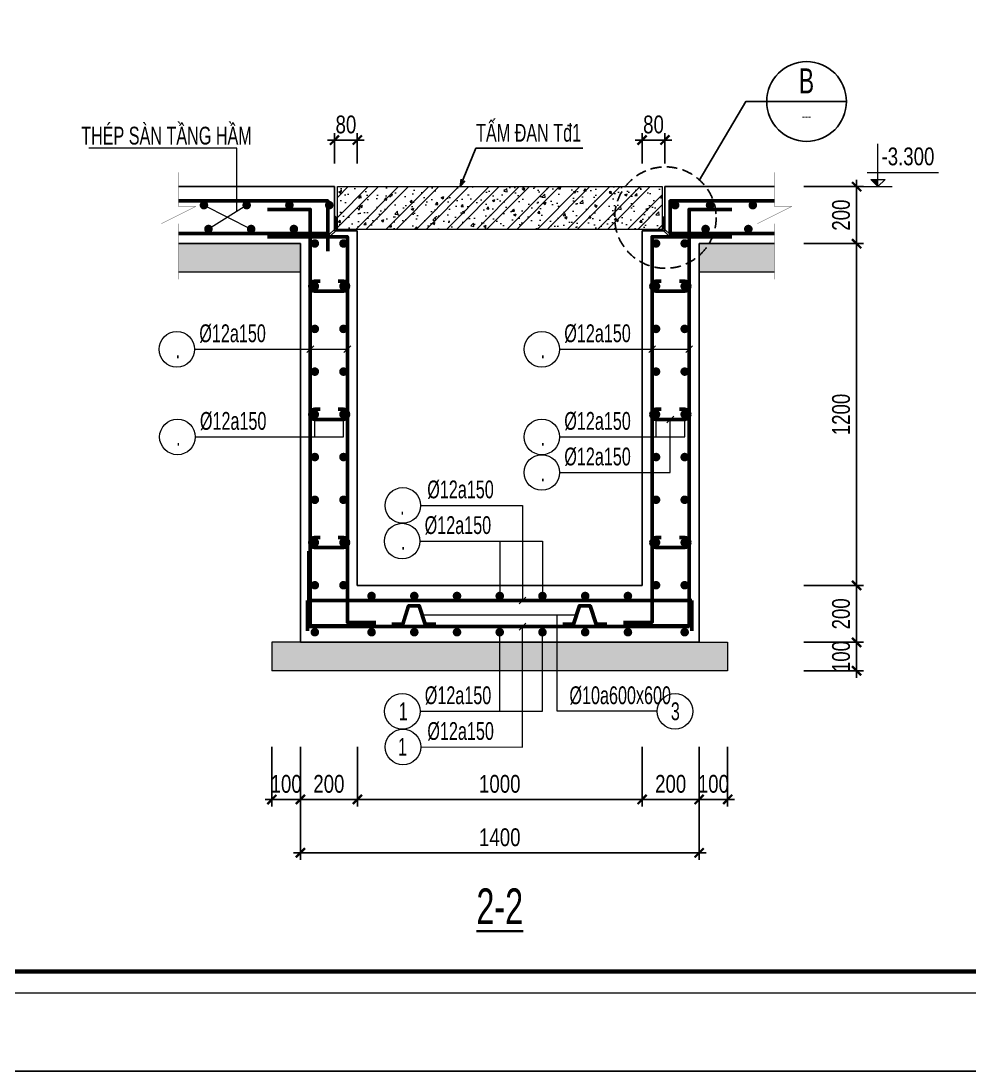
# Model space of a CAD drawing. Header units: millimetres. Extents: x 3482593 to 3503618, y 1118617 to 1133467.
# Drawn here: x 3492641 to 3495973, y 1118617 to 1122303 of the extents above; entities that cross this region are included whole.
import ezdxf
from ezdxf.enums import TextEntityAlignment as Align

# ---------------------------------------------------------------- set-up
doc = ezdxf.new("R2010")
doc.units = ezdxf.units.MM
doc.header["$LTSCALE"] = 150
doc.header["$MEASUREMENT"] = 0
doc.header["$PDMODE"] = 98
doc.linetypes.add('HIDDEN', pattern=[0.375, 0.25, -0.125])
doc.layers.get('0').update_dxf_attribs({"linetype": 'CONTINUOUS'})
doc.layers.get('DEFPOINTS').update_dxf_attribs({"linetype": 'CONTINUOUS'})
for name, color, linetype in [('004HIDDEN', 252, 'HIDDEN'), ('02.CDC.DIM', 1, 'CONTINUOUS'), ('06.CDC.TEXT', 2, 'CONTINUOUS'), ('CDC.03.BORDER', 3, 'CONTINUOUS'), ('CDC.05.STEEL', 4, 'CONTINUOUS'), ('KCS_CHI', 1, 'CONTINUOUS')]:
    doc.layers.add(name, color=color, linetype=linetype)
for name, color, linetype, lineweight in [('CDC-KHUNGTEN', 7, 'CONTINUOUS', 20), ('CDC_02.DIM', 1, 'CONTINUOUS', 18), ('CDC_03.BORDER', 3, 'CONTINUOUS', 25), ('CDC_05.STEEL', 4, 'CONTINUOUS', 50), ('CDC_06.TEXT', 2, 'CONTINUOUS', 18), ('CDC_09.COLUMN', 4, 'CONTINUOUS', 35), ('CDC_10.HATCH', 251, 'CONTINUOUS', 9), ('CDC_11.NOTE', 8, 'CONTINUOUS', 18)]:
    doc.layers.add(name, color=color, linetype=linetype, lineweight=lineweight)
doc.styles.add('1', font='arial.ttf', dxfattribs={"width": 0.75})
doc.styles.add('Arial', font='arial.ttf', dxfattribs={"width": 0.75})
doc.styles.add('arrial1', font='arial.ttf', dxfattribs={"width": 0.75})
doc.styles.add('romans', font='arial.ttf', dxfattribs={"width": 0.65})
doc.dimstyles.new('Dimchuan new', dxfattribs={"dimscale": 25, "dimtxt": 2.2, "dimasz": 1, "dimexe": 1, "dimexo": 4, "dimgap": 1, "dimtad": 1, "dimdec": 0, "dimdsep": 46, "dimtxsty": 'Arial', "dimblk": 'OBLIQUE', "dimcen": 1, "dimdle": 1, "dimclrd": 9, "dimclre": 9, "dimclrt": 4, "dimazin": 0, "dimtfac": 1, "dimtdec": 0, "dimtix": 1, "dimtmove": 2, "dimatfit": 3, "dimldrblk": 'OPEN30', "dimfxl": 1, "dimtolj": 1, "dimtzin": 0, "dimarcsym": 0})
doc.dimstyles.new('DX1', dxfattribs={"dimscale": 0.25, "dimtxt": 250, "dimasz": 0.8, "dimexe": 0, "dimexo": 0, "dimgap": 90, "dimtad": 1, "dimdec": 0, "dimzin": 13, "dimdsep": 46, "dimtxsty": '1', "dimblk1": 'CHEO', "dimblk2": 'CHEO', "dimsah": 1, "dimcen": 0, "dimclrd": 256, "dimclre": 256, "dimclrt": 3, "dimadec": 0, "dimazin": 0, "dimtfac": 1, "dimtdec": 0, "dimtix": 1, "dimtmove": 2, "dimatfit": 3, "dimldrblk": 'CHEO', "dimfxl": 1, "dimtolj": 1, "dimtzin": 13, "dimarcsym": 0})

# ---------------------------------------------------------------- blocks, each defined once
blk = doc.blocks.new('CHEO')
at = {"layer": '02.CDC.DIM'}
for points in [[(-121, 0), (121, 0)], [(0, 121), (0, -121)]]:
    blk.add_lwpolyline(points, dxfattribs=at)
at = {"layer": '06.CDC.TEXT', "color": 2, "const_width": 40}
blk.add_lwpolyline([(80, 80), (-80, -81)], dxfattribs=at)
blk = doc.blocks.new('*D151')
at = {"layer": 'CDC_02.DIM', "lineweight": -2, "ltscale": 3, "transparency": 16777216}
for p, q in [((3493821.7, 1119754.3), (3493821.7, 1119570.1)), ((3494821.7, 1119754.3), (3494821.7, 1119570.1)), ((3493821.9, 1119570.1), (3494821.5, 1119570.1))]:
    blk.add_line(p, q, dxfattribs=at)
at = {"layer": 'DEFPOINTS', "color": 0, "ltscale": 3, "transparency": 16777216}
for p in [(3493821.7, 1119754.3), (3494821.7, 1119754.3), (3494821.7, 1119570.1)]:
    blk.add_point(p, dxfattribs=at)
at = {"layer": 'CDC_02.DIM', "lineweight": -2, "ltscale": 3, "transparency": 16777216, "xscale": 0.2, "yscale": 0.2, "zscale": 0.2, "rotation": 180}
blk.add_blockref('CHEO', (3493821.7, 1119570.1), dxfattribs=at)
at = {"layer": 'CDC_02.DIM', "lineweight": -2, "ltscale": 3, "transparency": 16777216, "xscale": 0.2, "yscale": 0.2, "zscale": 0.2}
blk.add_blockref('CHEO', (3494821.7, 1119570.1), dxfattribs=at)
at = {"layer": 'CDC_02.DIM', "color": 3, "ltscale": 3, "transparency": 16777216, "insert": (3494321.7, 1119624.5), "char_height": 62.5, "attachment_point": 5, "style": '1'}
blk.add_mtext('\\A1;1000', dxfattribs=at)
blk = doc.blocks.new('*D152')
at = {"layer": 'CDC_02.DIM', "lineweight": -2, "ltscale": 3, "transparency": 16777216}
for p, q in [((3493621.7, 1119754.3), (3493621.7, 1119570.1)), ((3493821.7, 1119754.3), (3493821.7, 1119570.1)), ((3493821.5, 1119570.1), (3493621.9, 1119570.1))]:
    blk.add_line(p, q, dxfattribs=at)
at = {"layer": 'DEFPOINTS', "color": 0, "ltscale": 3, "transparency": 16777216}
for p in [(3493621.7, 1119754.3), (3493821.7, 1119754.3), (3493621.7, 1119570.1)]:
    blk.add_point(p, dxfattribs=at)
at = {"layer": 'CDC_02.DIM', "lineweight": -2, "ltscale": 3, "transparency": 16777216, "xscale": 0.2, "yscale": 0.2, "zscale": 0.2, "rotation": 180}
blk.add_blockref('CHEO', (3493621.7, 1119570.1), dxfattribs=at)
at = {"layer": 'CDC_02.DIM', "lineweight": -2, "ltscale": 3, "transparency": 16777216, "xscale": 0.2, "yscale": 0.2, "zscale": 0.2}
blk.add_blockref('CHEO', (3493821.7, 1119570.1), dxfattribs=at)
at = {"layer": 'CDC_02.DIM', "color": 3, "ltscale": 3, "transparency": 16777216, "insert": (3493721.7, 1119624.5), "char_height": 62.5, "attachment_point": 5, "style": '1'}
blk.add_mtext('\\A1;200', dxfattribs=at)
blk = doc.blocks.new('*D153')
at = {"layer": 'CDC_02.DIM', "lineweight": -2, "ltscale": 3, "transparency": 16777216}
for p, q in [((3494821.7, 1119754.3), (3494821.7, 1119570.1)), ((3495021.7, 1119754.3), (3495021.7, 1119570.1)), ((3494821.9, 1119570.1), (3495021.5, 1119570.1))]:
    blk.add_line(p, q, dxfattribs=at)
at = {"layer": 'DEFPOINTS', "color": 0, "ltscale": 3, "transparency": 16777216}
for p in [(3494821.7, 1119754.3), (3495021.7, 1119754.3), (3495021.7, 1119570.1)]:
    blk.add_point(p, dxfattribs=at)
at = {"layer": 'CDC_02.DIM', "lineweight": -2, "ltscale": 3, "transparency": 16777216, "xscale": 0.2, "yscale": 0.2, "zscale": 0.2, "rotation": 180}
blk.add_blockref('CHEO', (3494821.7, 1119570.1), dxfattribs=at)
at = {"layer": 'CDC_02.DIM', "lineweight": -2, "ltscale": 3, "transparency": 16777216, "xscale": 0.2, "yscale": 0.2, "zscale": 0.2}
blk.add_blockref('CHEO', (3495021.7, 1119570.1), dxfattribs=at)
at = {"layer": 'CDC_02.DIM', "color": 3, "ltscale": 3, "transparency": 16777216, "insert": (3494921.7, 1119624.5), "char_height": 62.5, "attachment_point": 5, "style": '1'}
blk.add_mtext('\\A1;200', dxfattribs=at)
blk = doc.blocks.new('*D154')
at = {"layer": 'CDC_02.DIM', "lineweight": -2, "ltscale": 3, "transparency": 16777216}
for p, q in [((3495388.9, 1121721.8), (3495574.5, 1121721.8)), ((3495574.5, 1121721.6), (3495574.5, 1121522)), ((3495388.9, 1121521.8), (3495574.5, 1121521.8))]:
    blk.add_line(p, q, dxfattribs=at)
at = {"layer": 'DEFPOINTS', "color": 0, "ltscale": 3, "transparency": 16777216}
for p in [(3495388.9, 1121721.8), (3495388.9, 1121521.8), (3495574.5, 1121521.8)]:
    blk.add_point(p, dxfattribs=at)
at = {"layer": 'CDC_02.DIM', "lineweight": -2, "ltscale": 3, "transparency": 16777216, "xscale": 0.2, "yscale": 0.2, "zscale": 0.2}
for p, rotation in [((3495574.5, 1121721.8), 90), ((3495574.5, 1121521.8), 270)]:
    blk.add_blockref('CHEO', p, dxfattribs=dict(at, rotation=rotation))
at = {"layer": 'CDC_02.DIM', "color": 3, "ltscale": 3, "transparency": 16777216, "insert": (3495520.1, 1121621.8), "char_height": 62.5, "attachment_point": 5, "rotation": 90, "style": '1'}
blk.add_mtext('\\A1;200', dxfattribs=at)
blk = doc.blocks.new('*D155')
at = {"layer": 'CDC_02.DIM', "lineweight": -2, "ltscale": 3, "transparency": 16777216}
for p, q in [((3495388.9, 1121521.8), (3495574.5, 1121521.8)), ((3495574.5, 1120322), (3495574.5, 1121521.6)), ((3495388.9, 1120321.8), (3495574.5, 1120321.8))]:
    blk.add_line(p, q, dxfattribs=at)
at = {"layer": 'DEFPOINTS', "color": 0, "ltscale": 3, "transparency": 16777216}
for p in [(3495388.9, 1121521.8), (3495574.5, 1121521.8), (3495388.9, 1120321.8)]:
    blk.add_point(p, dxfattribs=at)
at = {"layer": 'CDC_02.DIM', "lineweight": -2, "ltscale": 3, "transparency": 16777216, "xscale": 0.2, "yscale": 0.2, "zscale": 0.2}
for p, rotation in [((3495574.5, 1121521.8), 90), ((3495574.5, 1120321.8), 270)]:
    blk.add_blockref('CHEO', p, dxfattribs=dict(at, rotation=rotation))
at = {"layer": 'CDC_02.DIM', "color": 3, "ltscale": 3, "transparency": 16777216, "insert": (3495520.1, 1120921.8), "char_height": 62.5, "attachment_point": 5, "rotation": 90, "style": '1'}
blk.add_mtext('\\A1;1200', dxfattribs=at)
blk = doc.blocks.new('*D156')
at = {"layer": 'CDC_02.DIM', "lineweight": -2, "ltscale": 3, "transparency": 16777216}
for p, q in [((3495388.9, 1120321.8), (3495574.5, 1120321.8)), ((3495574.5, 1120321.6), (3495574.5, 1120122)), ((3495388.9, 1120121.8), (3495574.5, 1120121.8))]:
    blk.add_line(p, q, dxfattribs=at)
at = {"layer": 'DEFPOINTS', "color": 0, "ltscale": 3, "transparency": 16777216}
for p in [(3495388.9, 1120321.8), (3495388.9, 1120121.8), (3495574.5, 1120121.8)]:
    blk.add_point(p, dxfattribs=at)
at = {"layer": 'CDC_02.DIM', "lineweight": -2, "ltscale": 3, "transparency": 16777216, "xscale": 0.2, "yscale": 0.2, "zscale": 0.2}
for p, rotation in [((3495574.5, 1120321.8), 90), ((3495574.5, 1120121.8), 270)]:
    blk.add_blockref('CHEO', p, dxfattribs=dict(at, rotation=rotation))
at = {"layer": 'CDC_02.DIM', "color": 3, "ltscale": 3, "transparency": 16777216, "insert": (3495520.1, 1120221.8), "char_height": 62.5, "attachment_point": 5, "rotation": 90, "style": '1'}
blk.add_mtext('\\A1;200', dxfattribs=at)
blk = doc.blocks.new('A$C160E078A')
at = {"layer": 'CDC_11.NOTE', "ltscale": 3}
blk.add_hatch(color=256, dxfattribs=at).paths.add_polyline_path([(2, 1), (1, 1), (2, 0)])
for p, q in [((2, 0), (2, 6)), ((0.5, 2), (10.5, 2)), ((0, 0), (4, 0)), ((1, 1), (3, 1)), ((2, 0), (1, 1)), ((2, 0), (3, 1))]:
    blk.add_line(p, q, dxfattribs=at)
blk = doc.blocks.new('*D157')
at = {"layer": 'CDC_02.DIM', "lineweight": -2, "ltscale": 3, "transparency": 16777216}
for p, q in [((3493521.7, 1119754.3), (3493521.7, 1119570.1)), ((3493621.7, 1119754.3), (3493621.7, 1119570.1)), ((3493521.5, 1119570.1), (3493521.3, 1119570.1)), ((3493621.7, 1119570.1), (3493521.7, 1119570.1)), ((3493621.9, 1119570.1), (3493622.1, 1119570.1))]:
    blk.add_line(p, q, dxfattribs=at)
at = {"layer": 'DEFPOINTS', "color": 0, "ltscale": 3, "transparency": 16777216}
for p in [(3493521.7, 1119754.3), (3493621.7, 1119754.3), (3493521.7, 1119570.1)]:
    blk.add_point(p, dxfattribs=at)
at = {"layer": 'CDC_02.DIM', "lineweight": -2, "ltscale": 3, "transparency": 16777216, "xscale": 0.2, "yscale": 0.2, "zscale": 0.2}
blk.add_blockref('CHEO', (3493521.7, 1119570.1), dxfattribs=at)
at = {"layer": 'CDC_02.DIM', "lineweight": -2, "ltscale": 3, "transparency": 16777216, "xscale": 0.2, "yscale": 0.2, "zscale": 0.2, "rotation": 180}
blk.add_blockref('CHEO', (3493621.7, 1119570.1), dxfattribs=at)
at = {"layer": 'CDC_02.DIM', "color": 3, "ltscale": 3, "transparency": 16777216, "insert": (3493571.7, 1119624.5), "char_height": 62.5, "attachment_point": 5, "style": '1'}
blk.add_mtext('\\A1;100', dxfattribs=at)
blk = doc.blocks.new('*D158')
at = {"layer": 'CDC_02.DIM', "lineweight": -2, "ltscale": 3, "transparency": 16777216}
for p, q in [((3495021.7, 1119754.3), (3495021.7, 1119570.1)), ((3495121.7, 1119754.3), (3495121.7, 1119570.1)), ((3495021.5, 1119570.1), (3495021.3, 1119570.1)), ((3495021.7, 1119570.1), (3495121.7, 1119570.1)), ((3495121.9, 1119570.1), (3495122.1, 1119570.1))]:
    blk.add_line(p, q, dxfattribs=at)
at = {"layer": 'DEFPOINTS', "color": 0, "ltscale": 3, "transparency": 16777216}
for p in [(3495021.7, 1119754.3), (3495121.7, 1119754.3), (3495121.7, 1119570.1)]:
    blk.add_point(p, dxfattribs=at)
at = {"layer": 'CDC_02.DIM', "lineweight": -2, "ltscale": 3, "transparency": 16777216, "xscale": 0.2, "yscale": 0.2, "zscale": 0.2}
blk.add_blockref('CHEO', (3495021.7, 1119570.1), dxfattribs=at)
at = {"layer": 'CDC_02.DIM', "lineweight": -2, "ltscale": 3, "transparency": 16777216, "xscale": 0.2, "yscale": 0.2, "zscale": 0.2, "rotation": 180}
blk.add_blockref('CHEO', (3495121.7, 1119570.1), dxfattribs=at)
at = {"layer": 'CDC_02.DIM', "color": 3, "ltscale": 3, "transparency": 16777216, "insert": (3495071.7, 1119624.5), "char_height": 62.5, "attachment_point": 5, "style": '1'}
blk.add_mtext('\\A1;100', dxfattribs=at)
blk = doc.blocks.new('*D159')
at = {"layer": 'CDC_02.DIM', "lineweight": -2, "ltscale": 3, "transparency": 16777216}
for p, q in [((3493621.7, 1119754.3), (3493621.7, 1119382.6)), ((3495021.7, 1119754.3), (3495021.7, 1119382.6)), ((3495021.5, 1119382.6), (3493621.9, 1119382.6))]:
    blk.add_line(p, q, dxfattribs=at)
at = {"layer": 'DEFPOINTS', "color": 0, "ltscale": 3, "transparency": 16777216}
for p in [(3493621.7, 1119754.3), (3495021.7, 1119754.3), (3493621.7, 1119382.6)]:
    blk.add_point(p, dxfattribs=at)
at = {"layer": 'CDC_02.DIM', "lineweight": -2, "ltscale": 3, "transparency": 16777216, "xscale": 0.2, "yscale": 0.2, "zscale": 0.2, "rotation": 180}
blk.add_blockref('CHEO', (3493621.7, 1119382.6), dxfattribs=at)
at = {"layer": 'CDC_02.DIM', "lineweight": -2, "ltscale": 3, "transparency": 16777216, "xscale": 0.2, "yscale": 0.2, "zscale": 0.2}
blk.add_blockref('CHEO', (3495021.7, 1119382.6), dxfattribs=at)
at = {"layer": 'CDC_02.DIM', "color": 3, "ltscale": 3, "transparency": 16777216, "insert": (3494321.7, 1119437), "char_height": 62.5, "attachment_point": 5, "style": '1'}
blk.add_mtext('\\A1;1400', dxfattribs=at)
blk = doc.blocks.new('*D160')
at = {"layer": 'CDC_02.DIM', "lineweight": -2, "ltscale": 3, "transparency": 16777216}
for p, q in [((3495388.9, 1120121.8), (3495574.5, 1120121.8)), ((3495574.5, 1120122), (3495574.5, 1120122.2)), ((3495574.5, 1120121.8), (3495574.5, 1120021.8)), ((3495388.9, 1120021.8), (3495574.5, 1120021.8)), ((3495574.5, 1120021.6), (3495574.5, 1120021.4))]:
    blk.add_line(p, q, dxfattribs=at)
at = {"layer": 'DEFPOINTS', "color": 0, "ltscale": 3, "transparency": 16777216}
for p in [(3495388.9, 1120121.8), (3495388.9, 1120021.8), (3495574.5, 1120021.8)]:
    blk.add_point(p, dxfattribs=at)
at = {"layer": 'CDC_02.DIM', "lineweight": -2, "ltscale": 3, "transparency": 16777216, "xscale": 0.2, "yscale": 0.2, "zscale": 0.2}
for p, rotation in [((3495574.5, 1120121.8), 270), ((3495574.5, 1120021.8), 90)]:
    blk.add_blockref('CHEO', p, dxfattribs=dict(at, rotation=rotation))
at = {"layer": 'CDC_02.DIM', "color": 3, "ltscale": 3, "transparency": 16777216, "insert": (3495520.1, 1120071.8), "char_height": 62.5, "attachment_point": 5, "rotation": 90, "style": '1'}
blk.add_mtext('\\A1;100', dxfattribs=at)
blk = doc.blocks.new('_Oblique')
at = {"color": 0, "linetype": 'ByBlock', "lineweight": -2}
blk.add_line((-0.5, -0.5), (0.5, 0.5), dxfattribs=at)
blk = doc.blocks.new('_Open30')
at = {"color": 0, "linetype": 'ByBlock', "lineweight": -2}
for p, q in [((-1, 0.27), (0, 0)), ((0, 0), (-1, -0.27)), ((0, 0), (-1, 0))]:
    blk.add_line(p, q, dxfattribs=at)
blk = doc.blocks.new('*D246')
at = {"layer": 'CDC_02.DIM', "lineweight": -2, "ltscale": 3, "transparency": 16777216}
for p, q in [((3493741.4, 1121885.4), (3493741.2, 1121885.4)), ((3493741.6, 1121803.6), (3493741.6, 1121885.4)), ((3493741.6, 1121885.4), (3493821.6, 1121885.4)), ((3493821.6, 1121803.6), (3493821.6, 1121885.4)), ((3493821.8, 1121885.4), (3493822, 1121885.4))]:
    blk.add_line(p, q, dxfattribs=at)
at = {"layer": 'DEFPOINTS', "color": 0, "ltscale": 3, "transparency": 16777216}
for p in [(3493821.6, 1121885.4), (3493741.6, 1121803.6), (3493821.6, 1121803.6)]:
    blk.add_point(p, dxfattribs=at)
at = {"layer": 'CDC_02.DIM', "lineweight": -2, "ltscale": 3, "transparency": 16777216, "xscale": 0.2, "yscale": 0.2, "zscale": 0.2}
blk.add_blockref('CHEO', (3493741.6, 1121885.4), dxfattribs=at)
at = {"layer": 'CDC_02.DIM', "lineweight": -2, "ltscale": 3, "transparency": 16777216, "xscale": 0.2, "yscale": 0.2, "zscale": 0.2, "rotation": 180}
blk.add_blockref('CHEO', (3493821.6, 1121885.4), dxfattribs=at)
at = {"layer": 'CDC_02.DIM', "color": 3, "ltscale": 3, "transparency": 16777216, "insert": (3493781.6, 1121939.8), "char_height": 62.5, "attachment_point": 5, "style": '1'}
blk.add_mtext('\\A1;80', dxfattribs=at)
blk = doc.blocks.new('*D247')
at = {"layer": 'CDC_02.DIM', "lineweight": -2, "ltscale": 3, "transparency": 16777216}
for p, q in [((3494821.3, 1121885.4), (3494821.1, 1121885.4)), ((3494821.5, 1121803.6), (3494821.5, 1121885.4)), ((3494821.5, 1121885.4), (3494901.5, 1121885.4)), ((3494901.5, 1121803.6), (3494901.5, 1121885.4)), ((3494901.7, 1121885.4), (3494901.9, 1121885.4))]:
    blk.add_line(p, q, dxfattribs=at)
at = {"layer": 'DEFPOINTS', "color": 0, "ltscale": 3, "transparency": 16777216}
for p in [(3494901.5, 1121885.4), (3494821.5, 1121803.6), (3494901.5, 1121803.6)]:
    blk.add_point(p, dxfattribs=at)
at = {"layer": 'CDC_02.DIM', "lineweight": -2, "ltscale": 3, "transparency": 16777216, "xscale": 0.2, "yscale": 0.2, "zscale": 0.2}
blk.add_blockref('CHEO', (3494821.5, 1121885.4), dxfattribs=at)
at = {"layer": 'CDC_02.DIM', "lineweight": -2, "ltscale": 3, "transparency": 16777216, "xscale": 0.2, "yscale": 0.2, "zscale": 0.2, "rotation": 180}
blk.add_blockref('CHEO', (3494901.5, 1121885.4), dxfattribs=at)
at = {"layer": 'CDC_02.DIM', "color": 3, "ltscale": 3, "transparency": 16777216, "insert": (3494861.5, 1121939.8), "char_height": 62.5, "attachment_point": 5, "style": '1'}
blk.add_mtext('\\A1;80', dxfattribs=at)
blk = doc.blocks.new('KHUNG A1')
at = {"layer": 'CDC-KHUNGTEN', "color": 8}
blk.add_lwpolyline([(10368.18, 709.17), (10447.22, 709.17), (10447.22, 1281.17), (9647.22, 1281.17), (9647.22, 709.17), (10368.18, 709.17)], dxfattribs=at)
at = {"layer": 'CDC-KHUNGTEN', "color": 255, "lineweight": 60}
blk.add_lwpolyline([(10366.22, 712.17), (10366.22, 1278.17), (9650.22, 1278.17), (9650.22, 712.17), (10366.22, 712.17)], close=True, dxfattribs=at)
at = {"layer": 'DEFPOINTS', "color": 1, "ltscale": 0.2}
blk.add_lwpolyline([(9617.22, 698.17), (9617.22, 1292.17), (10458.22, 1292.17), (10458.22, 698.17), (9617.22, 698.17)], close=True, dxfattribs=at)
blk = doc.blocks.new('A$C61422F5F')
at = {"layer": 'CDC_11.NOTE', "ltscale": 3}
h = blk.add_hatch(dxfattribs=at)
h.set_pattern_fill('_USER', color=256, scale=20, angle=45, style=0, pattern_type=0)
h.set_pattern_definition([(45, (2070009.3, 342282.869), (-14.14213562, 14.14213562), [])])
edge = h.paths.add_edge_path()
edge.add_arc((48, 48), 28, 180, 270, ccw=False)
edge.add_line((20, 48), (20, 188))
edge.add_arc((8, 188), 12, 0, 90)
edge.add_line((8, 200), (0, 200))
edge.add_line((0, 200), (0, 0))
edge.add_line((0, 0), (200, 0))
edge.add_line((200, 0), (200, 8))
edge.add_arc((188, 8), 12, 0, 90)
edge.add_line((188, 20), (48, 20))
at = {"layer": 'CDC.05.STEEL', "ltscale": 3}
blk.add_lwpolyline([(8, 200), (0, 200), (0, 0), (200, 0), (200, 8, 0.414214), (188, 20), (48, 20, -0.414214), (20, 48), (20, 188, 0.414214)], format="xyb", close=True, dxfattribs=at)
blk.add_lwpolyline([(0, 16), (-69, -48, -0.190141), (-103, -61), (-178, -61), (-178, -85), (-93, -85, 0.190141), (-59, -72), (18, 0)], format="xyb", dxfattribs=at)

msp = doc.modelspace()

# ---------------------------------------------------------------- hatches: boundary and pattern name
at = {"layer": 'CDC_10.HATCH'}
h = msp.add_hatch(dxfattribs=at)
h.set_pattern_fill('AR-CONC', color=256, scale=12.5, style=0)
h.set_pattern_definition([(50, (3439939.345, 1173761.084), (89.65752, -7.84402), [9.375, -103.125]), (355, (3439939.345, 1173761.08), (-17.34392, 94.02402), [7.5, -82.5]), (100.4514, (3439946.82, 1173760.43), (72.31367, 86.17994), [7.96752, -87.64276]), (46.1842, (3439939.34, 1173786.08), (133.40513, -20.68988), [14.0625, -154.6875]), (96.6356, (3439950.46, 1173784.36), (116.83284, 121.76473), [11.95129, -131.46412]), (351.1842, (3439939.34, 1173786.08), (116.83274, 121.76483), [11.25, -123.75]), (21, (3439951.845, 1173779.834), (74.61338, -50.32736), [9.375, -103.125]), (326, (3439951.845, 1173779.83), (30.41442, 90.64376), [7.5, -82.5]), (71.4514, (3439958.06, 1173775.64), (105.02783, 40.31631), [7.96752, -87.64276]), (37.5, (3439939.345, 1173761.084), (1.519982, 41.611732), [0, -81.5, 0, -83.75, 0, -82.8125]), (7.5, (3439939.345, 1173761.084), (32.883692, 49.301464), [0, -47.75, 0, -79.625, 0, -31.5625]), (327.5, (3439911.47, 1173761.084), (66.727805, -2.819359), [0, -31.25, 0, -97.5, 0, -129.375]), (317.5, (3439898.97, 1173761.084), (72.89827, 12.513123), [0, -40.625, 0, -64.75, 0, -91.875])])
h.paths.add_polyline_path([(3494891.6, 1121571.8), (3494891.6, 1121721.8), (3493751.6, 1121721.8), (3493751.6, 1121571.8)])
at = {"layer": 'CDC_10.HATCH', "ltscale": 3}
h = msp.add_hatch(dxfattribs=at)
h.set_pattern_fill('ANSI32', color=256, scale=200, style=0)
h.set_pattern_definition([(45, (3439939.345, 1173761.084), (-53.03301, 53.03301), []), (45, (3439974.7, 1173761.084), (-53.03301, 53.03301), [])])
h.paths.add_polyline_path([(3493751.6, 1121721.8), (3493751.6, 1121571.8), (3494891.6, 1121571.8), (3494891.6, 1121721.8)])
at = {"layer": 'CDC_10.HATCH'}
h = msp.add_hatch(dxfattribs=at)
h.set_pattern_fill('AR-CONC', color=256, scale=12.5, style=0)
h.set_pattern_definition([(50, (3437741.22, 1171894.084), (89.65752, -7.84402), [9.375, -103.125]), (355, (3437741.22, 1171894.08), (-17.34392, 94.02402), [7.5, -82.5]), (100.4514, (3437748.69, 1171893.43), (72.31367, 86.17994), [7.96752, -87.64276]), (46.1842, (3437741.22, 1171919.08), (133.40513, -20.68988), [14.0625, -154.6875]), (96.6356, (3437752.34, 1171917.36), (116.83284, 121.76473), [11.95129, -131.46412]), (351.1842, (3437741.22, 1171919.08), (116.83274, 121.76483), [11.25, -123.75]), (21, (3437753.72, 1171912.834), (74.61338, -50.32736), [9.375, -103.125]), (326, (3437753.72, 1171912.83), (30.41442, 90.64376), [7.5, -82.5]), (71.4514, (3437759.94, 1171908.64), (105.02783, 40.31631), [7.96752, -87.64276]), (37.5, (3437741.22, 1171894.084), (1.519982, 41.611732), [0, -81.5, 0, -83.75, 0, -82.8125]), (7.5, (3437741.22, 1171894.084), (32.883692, 49.301464), [0, -47.75, 0, -79.625, 0, -31.5625]), (327.5, (3437713.345, 1171894.084), (66.727805, -2.819359), [0, -31.25, 0, -97.5, 0, -129.375]), (317.5, (3437700.845, 1171894.084), (72.89827, 12.513123), [0, -40.625, 0, -64.75, 0, -91.875])])
h.paths.add_polyline_path([(3493193.4, 1121421.8), (3493621.6, 1121421.8), (3493621.6, 1121521.8), (3493193.4, 1121521.8)])
h.paths.add_polyline_path([(3495021.6, 1121421.8), (3495286, 1121421.8), (3495286, 1121521.8), (3495021.6, 1121521.8)])
h.paths.add_polyline_path([(3494401.8, 1120021.8), (3494472, 1120021.8), (3494472, 1120121.8), (3494401.8, 1120121.8)])
h.paths.add_polyline_path([(3494322, 1120021.8), (3494401.8, 1120021.8), (3494401.8, 1120121.8), (3494322, 1120121.8)])
h.paths.add_polyline_path([(3493521.6, 1120021.8), (3494322, 1120021.8), (3494322, 1120121.8), (3493521.6, 1120121.8)])
h.paths.add_polyline_path([(3494523.4, 1120021.8), (3495121.6, 1120021.8), (3495121.6, 1120121.8), (3494523.4, 1120121.8)])
h.paths.add_polyline_path([(3494472, 1120021.8), (3494523.4, 1120021.8), (3494523.4, 1120121.8), (3494472, 1120121.8)])

# ---------------------------------------------------------------- linework, layer by layer
at = {"layer": '004HIDDEN'}
msp.add_circle((3494903.4, 1121613.1), 178.1, dxfattribs=at)
at = {"layer": 'CDC.05.STEEL', "ltscale": 3}
msp.add_circle((3495398.9, 1122020.8), 140, dxfattribs=at)
at = {"layer": 'CDC_03.BORDER'}
for p, q in [((3493741.6, 1121721.8), (3493193.4, 1121721.8)), ((3493741.6, 1121566.8), (3493741.6, 1121721.8)), ((3495286, 1121721.8), (3494901.5, 1121721.8)), ((3494901.5, 1121566.8), (3494901.5, 1121721.8)), ((3493741.6, 1121566.8), (3493821.6, 1121566.8)), ((3493821.6, 1121566.8), (3493821.6, 1120321.8)), ((3494821.6, 1121566.8), (3494821.6, 1120321.8)), ((3494901.5, 1121566.8), (3494821.6, 1121566.8)), ((3493621.6, 1121521.8), (3493193.4, 1121521.8)), ((3493621.6, 1121521.8), (3493621.6, 1120121.8)), ((3495286, 1121521.8), (3495021.6, 1121521.8)), ((3495021.6, 1121521.8), (3495021.6, 1120121.8)), ((3494821.6, 1120321.8), (3493821.6, 1120321.8)), ((3495021.6, 1120121.8), (3493621.6, 1120121.8))]:
    msp.add_line(p, q, dxfattribs=at)
at = {"layer": 'CDC_05.STEEL', "ltscale": 3}
for p, q in [((3494996.6, 1120268.7), (3493646.6, 1120268.7)), ((3493646.6, 1120268.7), (3493646.6, 1120161.8)), ((3494996.6, 1120268.7), (3494996.6, 1120161.8))]:
    msp.add_line(p, q, dxfattribs=at)
for points in [[(3493193.4, 1121671.8), (3493718.5, 1121671.8), (3493718.5, 1121495.7)], [(3493506.6, 1121641.8), (3493656.6, 1121641.8), (3493656.6, 1120179.3), (3493886.6, 1120179.3)], [(3495136.6, 1121641.8), (3494986.6, 1121641.8), (3494986.6, 1120179.3), (3494756.6, 1120179.3)], [(3495286, 1121671.8), (3494919.6, 1121671.8), (3494919.6, 1121556.8)], [(3493193.4, 1121556.8), (3493721.6, 1121556.8)], [(3493506.6, 1121545.8), (3493786.6, 1121545.8), (3493786.6, 1120191.8), (3493886.6, 1120191.8)], [(3495136.6, 1121545.8), (3494856.6, 1121545.8), (3494856.6, 1120191.8), (3494756.6, 1120191.8)], [(3495286, 1121556.8), (3494916.5, 1121556.8)], [(3493651.6, 1120441.8), (3493651.6, 1120176.8), (3494986.6, 1120176.8)]]:
    msp.add_lwpolyline(points, dxfattribs=at)
at = {"layer": 'CDC_05.STEEL', "ltscale": 3, "const_width": 15}
for points in [[(3493283.1, 1121649.3, 1), (3493283.1, 1121664.3, 1)], [(3493283.1, 1121664.3, -1), (3493283.1, 1121649.3, -1)], [(3493433.1, 1121649.3, 1), (3493433.1, 1121664.3, 1)], [(3493433.1, 1121664.3, -1), (3493433.1, 1121649.3, -1)], [(3493583.1, 1121649.3, 1), (3493583.1, 1121664.3, 1)], [(3493583.1, 1121664.3, -1), (3493583.1, 1121649.3, -1)], [(3493723.1, 1121649.3, 1), (3493723.1, 1121664.3, 1)], [(3493723.1, 1121664.3, -1), (3493723.1, 1121649.3, -1)], [(3494937.5, 1121664.3, 1), (3494937.5, 1121649.3, 1)], [(3495060.1, 1121664.3, 1), (3495060.1, 1121649.3, 1)], [(3495210.1, 1121649.3, -1), (3495210.1, 1121664.3, -1)], [(3495210.1, 1121664.3, 1), (3495210.1, 1121649.3, 1)], [(3493298.9, 1121565.5, 1), (3493298.9, 1121580.5, 1)], [(3493298.9, 1121580.5, -1), (3493298.9, 1121565.5, -1)], [(3493448.9, 1121565.5, 1), (3493448.9, 1121580.5, 1)], [(3493448.9, 1121580.5, -1), (3493448.9, 1121565.5, -1)], [(3493598.9, 1121565.5, 1), (3493598.9, 1121580.5, 1)], [(3493598.9, 1121580.5, -1), (3493598.9, 1121565.5, -1)], [(3495044.4, 1121565.5, -1), (3495044.4, 1121580.5, -1)], [(3495044.4, 1121580.5, 1), (3495044.4, 1121565.5, 1)], [(3495194.4, 1121565.5, -1), (3495194.4, 1121580.5, -1)], [(3495194.4, 1121580.5, 1), (3495194.4, 1121565.5, 1)], [(3493672.4, 1121514.8, 1), (3493672.4, 1121529.8, 1)], [(3493672.4, 1121529.8, -1), (3493672.4, 1121514.8, -1)], [(3493772.9, 1121514.8, 1), (3493772.9, 1121529.8, 1)], [(3493772.9, 1121529.8, -1), (3493772.9, 1121514.8, -1)], [(3494870.4, 1121514.8, -1), (3494870.4, 1121529.8, -1)], [(3494870.4, 1121529.8, 1), (3494870.4, 1121514.8, 1)], [(3494970.9, 1121514.8, -1), (3494970.9, 1121529.8, -1)], [(3494970.9, 1121529.8, 1), (3494970.9, 1121514.8, 1)], [(3493672.4, 1121364.8, 1), (3493672.4, 1121379.8, 1)], [(3493672.4, 1121379.8, -1), (3493672.4, 1121364.8, -1)], [(3493772.9, 1121364.8, 1), (3493772.9, 1121379.8, 1)], [(3493772.9, 1121379.8, -1), (3493772.9, 1121364.8, -1)], [(3494870.4, 1121364.8, -1), (3494870.4, 1121379.8, -1)], [(3494870.4, 1121379.8, 1), (3494870.4, 1121364.8, 1)], [(3494970.9, 1121364.8, -1), (3494970.9, 1121379.8, -1)], [(3494970.9, 1121379.8, 1), (3494970.9, 1121364.8, 1)], [(3493672.4, 1121214.8, 1), (3493672.4, 1121229.8, 1)], [(3493672.4, 1121229.8, -1), (3493672.4, 1121214.8, -1)], [(3493772.9, 1121214.8, 1), (3493772.9, 1121229.8, 1)], [(3493772.9, 1121229.8, -1), (3493772.9, 1121214.8, -1)], [(3494870.4, 1121214.8, -1), (3494870.4, 1121229.8, -1)], [(3494870.4, 1121229.8, 1), (3494870.4, 1121214.8, 1)], [(3494970.9, 1121214.8, -1), (3494970.9, 1121229.8, -1)], [(3494970.9, 1121229.8, 1), (3494970.9, 1121214.8, 1)], [(3493672.4, 1121064.8, 1), (3493672.4, 1121079.8, 1)], [(3493672.4, 1121079.8, -1), (3493672.4, 1121064.8, -1)], [(3493772.9, 1121064.8, 1), (3493772.9, 1121079.8, 1)], [(3493772.9, 1121079.8, -1), (3493772.9, 1121064.8, -1)], [(3494870.4, 1121064.8, -1), (3494870.4, 1121079.8, -1)], [(3494870.4, 1121079.8, 1), (3494870.4, 1121064.8, 1)], [(3494970.9, 1121064.8, -1), (3494970.9, 1121079.8, -1)], [(3494970.9, 1121079.8, 1), (3494970.9, 1121064.8, 1)], [(3493672.4, 1120914.8, 1), (3493672.4, 1120929.8, 1)], [(3493672.4, 1120929.8, -1), (3493672.4, 1120914.8, -1)], [(3493772.9, 1120914.8, 1), (3493772.9, 1120929.8, 1)], [(3493772.9, 1120929.8, -1), (3493772.9, 1120914.8, -1)], [(3494870.4, 1120914.8, -1), (3494870.4, 1120929.8, -1)], [(3494870.4, 1120929.8, 1), (3494870.4, 1120914.8, 1)], [(3494970.9, 1120914.8, -1), (3494970.9, 1120929.8, -1)], [(3494970.9, 1120929.8, 1), (3494970.9, 1120914.8, 1)], [(3493672.4, 1120764.8, 1), (3493672.4, 1120779.8, 1)], [(3493672.4, 1120779.8, -1), (3493672.4, 1120764.8, -1)], [(3493772.9, 1120764.8, 1), (3493772.9, 1120779.8, 1)], [(3493772.9, 1120779.8, -1), (3493772.9, 1120764.8, -1)], [(3494870.4, 1120764.8, -1), (3494870.4, 1120779.8, -1)], [(3494870.4, 1120779.8, 1), (3494870.4, 1120764.8, 1)], [(3494970.9, 1120764.8, -1), (3494970.9, 1120779.8, -1)], [(3494970.9, 1120779.8, 1), (3494970.9, 1120764.8, 1)], [(3493672.4, 1120614.8, 1), (3493672.4, 1120629.8, 1)], [(3493672.4, 1120629.8, -1), (3493672.4, 1120614.8, -1)], [(3493772.9, 1120614.8, 1), (3493772.9, 1120629.8, 1)], [(3493772.9, 1120629.8, -1), (3493772.9, 1120614.8, -1)], [(3494870.4, 1120614.8, -1), (3494870.4, 1120629.8, -1)], [(3494870.4, 1120629.8, 1), (3494870.4, 1120614.8, 1)], [(3494970.9, 1120614.8, -1), (3494970.9, 1120629.8, -1)], [(3494970.9, 1120629.8, 1), (3494970.9, 1120614.8, 1)], [(3493672.4, 1120464.8, 1), (3493672.4, 1120479.8, 1)], [(3493672.4, 1120479.8, -1), (3493672.4, 1120464.8, -1)], [(3493772.9, 1120464.8, 1), (3493772.9, 1120479.8, 1)], [(3493772.9, 1120479.8, -1), (3493772.9, 1120464.8, -1)], [(3494870.4, 1120464.8, -1), (3494870.4, 1120479.8, -1)], [(3494870.4, 1120479.8, 1), (3494870.4, 1120464.8, 1)], [(3494970.9, 1120464.8, -1), (3494970.9, 1120479.8, -1)], [(3494970.9, 1120479.8, 1), (3494970.9, 1120464.8, 1)], [(3493672.4, 1120314.8, 1), (3493672.4, 1120329.8, 1)], [(3493672.4, 1120329.8, -1), (3493672.4, 1120314.8, -1)], [(3493772.9, 1120314.8, 1), (3493772.9, 1120329.8, 1)], [(3493772.9, 1120329.8, -1), (3493772.9, 1120314.8, -1)], [(3494870.4, 1120314.8, -1), (3494870.4, 1120329.8, -1)], [(3494870.4, 1120329.8, 1), (3494870.4, 1120314.8, 1)], [(3494970.9, 1120314.8, -1), (3494970.9, 1120329.8, -1)], [(3494970.9, 1120329.8, 1), (3494970.9, 1120314.8, 1)], [(3493871.6, 1120277, 1), (3493871.6, 1120292, 1)], [(3493871.6, 1120292, -1), (3493871.6, 1120277, -1)], [(3494021.6, 1120277, 1), (3494021.6, 1120292, 1)], [(3494021.6, 1120292, -1), (3494021.6, 1120277, -1)], [(3494171.6, 1120292, -1), (3494171.6, 1120277, -1)], [(3494321.6, 1120292, -1), (3494321.6, 1120277, -1)], [(3494471.6, 1120292, -1), (3494471.6, 1120277, -1)], [(3494621.6, 1120292, -1), (3494621.6, 1120277, -1)], [(3494771.6, 1120292, -1), (3494771.6, 1120277, -1)], [(3493672.4, 1120164.8, -1), (3493672.4, 1120149.8, -1)], [(3493871.6, 1120149.8, 1), (3493871.6, 1120164.8, 1)], [(3493871.6, 1120164.8, -1), (3493871.6, 1120149.8, -1)], [(3494021.6, 1120164.8, -1), (3494021.6, 1120149.8, -1)], [(3494171.6, 1120164.8, -1), (3494171.6, 1120149.8, -1)], [(3494321.6, 1120164.8, -1), (3494321.6, 1120149.8, -1)], [(3494471.6, 1120164.8, -1), (3494471.6, 1120149.8, -1)], [(3494621.6, 1120164.8, -1), (3494621.6, 1120149.8, -1)], [(3494771.6, 1120164.8, -1), (3494771.6, 1120149.8, -1)], [(3494970.9, 1120164.8, 1), (3494970.9, 1120149.8, 1)]]:
    msp.add_lwpolyline(points, format="xyb", close=True, dxfattribs=at)
at = {"layer": 'CDC_05.STEEL'}
for points in [[(3493754.2, 1121390), (3493772.9, 1121390, -0.999997), (3493772.9, 1121354.6, -0.000002), (3493672.4, 1121354.5, -0.980638), (3493671.7, 1121390, -0.000713), (3493690.7, 1121390, -0.96165)], [(3494952.2, 1121390), (3494970.9, 1121390, -0.999997), (3494970.9, 1121354.6, -0.000002), (3494870.4, 1121354.5, -0.980638), (3494869.7, 1121390, -0.000713), (3494888.7, 1121390, -0.96165)], [(3493754.2, 1120940), (3493772.9, 1120940, -0.999997), (3493772.9, 1120904.6, -0.000002), (3493672.4, 1120904.5, -0.980638), (3493671.7, 1120940, -0.000713), (3493690.7, 1120940, -0.96165)], [(3494952.2, 1120940), (3494970.9, 1120940, -0.999997), (3494970.9, 1120904.6, -0.000002), (3494870.4, 1120904.5, -0.980638), (3494869.7, 1120940, -0.000713), (3494888.7, 1120940, -0.96165)], [(3493754.2, 1120490), (3493772.9, 1120490, -0.999997), (3493772.9, 1120454.6, -0.000002), (3493672.4, 1120454.5, -0.980638), (3493671.7, 1120490, -0.000713), (3493690.7, 1120490, -0.96165)], [(3494952.2, 1120490), (3494970.9, 1120490, -0.999997), (3494970.9, 1120454.6, -0.000002), (3494870.4, 1120454.5, -0.980638), (3494869.7, 1120490, -0.000713), (3494888.7, 1120490, -0.96165)]]:
    msp.add_lwpolyline(points, format="xyb", dxfattribs=at)
for points in [[(3494097.2, 1120186.1), (3494059.6, 1120186.1), (3494039, 1120250.5), (3494001.5, 1120250.5), (3493980.9, 1120186.1), (3493943.3, 1120186.1)], [(3494697.2, 1120186.1), (3494659.6, 1120186.1), (3494639, 1120250.5), (3494601.5, 1120250.5), (3494580.9, 1120186.1), (3494543.3, 1120186.1)]]:
    msp.add_lwpolyline(points, dxfattribs=at)
at = {"layer": 'CDC_11.NOTE', "ltscale": 3}
for p, q in [((3493283.1, 1121656.8), (3493448.9, 1121573)), ((3493433.1, 1121656.8), (3493298.9, 1121573)), ((3493621.6, 1121421.8), (3493193.4, 1121421.8)), ((3495286, 1121421.8), (3495021.6, 1121421.8)), ((3493668.4, 1121162.5), (3493644.8, 1121138.9)), ((3493798.4, 1121162.5), (3493774.8, 1121138.9)), ((3494868.4, 1121162.5), (3494844.8, 1121138.9)), ((3494998.4, 1121162.5), (3494974.8, 1121138.9)), ((3493672.4, 1120843), (3493672.4, 1120929.8)), ((3494870.4, 1120843), (3494870.4, 1120929.8)), ((3494932.4, 1120916.3), (3494908.8, 1120892.8)), ((3494321.6, 1120477.2), (3494321.6, 1120272)), ((3494413.2, 1120280.5), (3494389.7, 1120256.9)), ((3494049.3, 1120218.3), (3494591.2, 1120218.3)), ((3494322, 1119879.7), (3494322, 1120172.3)), ((3494413.6, 1120188.6), (3494390.1, 1120165)), ((3493521.6, 1120121.8), (3493521.6, 1120021.8)), ((3493621.6, 1120121.8), (3493521.6, 1120121.8)), ((3495021.6, 1120121.8), (3495121.6, 1120121.8)), ((3495121.6, 1120121.8), (3495121.6, 1120021.8)), ((3495121.6, 1120021.8), (3493521.6, 1120021.8))]:
    msp.add_line(p, q, dxfattribs=at)
for points in [[(3493398.8, 1121637.3), (3493398.8, 1121857), (3492879.4, 1121857)], [(3493250.5, 1121150.7), (3493786.6, 1121150.7)], [(3494531.8, 1121150.7), (3494986.6, 1121150.7)], [(3493252.5, 1120843), (3493772.9, 1120843), (3493772.9, 1120929.8)], [(3494531.8, 1120843), (3494970.9, 1120843), (3494970.9, 1120929.8)], [(3494531.8, 1120718), (3494919.6, 1120718), (3494919.6, 1120904.5)], [(3494043.9, 1120602.5), (3494401.4, 1120602.6), (3494401.4, 1120268.7)], [(3494041.5, 1120477.2), (3494471.6, 1120477.2), (3494471.6, 1120276.4)], [(3494874.6, 1119879.6), (3494523.4, 1119879.7), (3494523.4, 1120218.3)], [(3494041.9, 1119879.6), (3494472, 1119879.7), (3494472, 1120168)], [(3494044.3, 1119754.4), (3494401.8, 1119754.2), (3494401.8, 1120176.8)]]:
    msp.add_lwpolyline(points, dxfattribs=at)
at = {"layer": 'CDC_11.NOTE', "ltscale": 3, "const_width": 1}
for points in [[(3493193.4, 1121396.8), (3493193.4, 1121591.8), (3493133.4, 1121591.8), (3493253.4, 1121651.8), (3493193.4, 1121651.8), (3493193.4, 1121771.8)], [(3495286, 1121396.8), (3495286, 1121591.8), (3495226, 1121591.8), (3495346, 1121651.8), (3495286, 1121651.8), (3495286, 1121771.8)]]:
    msp.add_lwpolyline(points, dxfattribs=at)
at = {"layer": 'CDC_11.NOTE', "ltscale": 3}
msp.add_lwpolyline([(3493751.6, 1121721.8), (3494891.6, 1121721.8), (3494891.6, 1121571.8), (3493751.6, 1121571.8)], close=True, dxfattribs=at)
for centre in [(3493188, 1121150.7), (3494469.3, 1121150.7), (3493190, 1120843), (3494469.3, 1120843), (3494469.3, 1120718), (3493981.4, 1120602.5), (3493979, 1120477.2), (3493979.4, 1119879.6), (3494937.1, 1119879.6), (3493981.8, 1119754.4)]:
    msp.add_circle(centre, 62.5, dxfattribs=at)
at = {"layer": 'KCS_CHI', "ltscale": 3}
msp.add_lwpolyline([(3495021.5, 1121743.3), (3495186.1, 1122020.8), (3495538.9, 1122020.8)], dxfattribs=at)

# ---------------------------------------------------------------- block references
at = {"xscale": 25.00000000000055, "yscale": 25.00000000000055, "zscale": 25.00000000000055}
msp.add_blockref('KHUNG A1', (3242162, 1101162.3), dxfattribs=at)
at = {"layer": 'CDC.03.BORDER', "ltscale": 3, "yscale": 0.25, "zscale": 0.25}
for p, xscale in [((3493741.6, 1121566.8), 0.25), ((3494901.6, 1121566.8), -0.25)]:
    msp.add_blockref('A$C61422F5F', p, dxfattribs=dict(at, xscale=xscale))
at = {"layer": 'CDC_11.NOTE', "ltscale": 3, "xscale": 25, "yscale": 25, "zscale": 25}
msp.add_blockref('A$C160E078A', (3495599.5, 1121721.8), dxfattribs=at)

# ---------------------------------------------------------------- texts
at = {"layer": 'CDC.05.STEEL', "ltscale": 3, "width": 0.65}
for s, height, style, p in [('B', 87.5, 'Arial', (3495398.7, 1122093.3)), ('---', 35, 'romans', (3495398.7, 1121969.8))]:
    msp.add_text(s, height=height, dxfattribs=dict(at, style=style)).set_placement(p, align=Align.MIDDLE_CENTER)
at = {"layer": 'CDC_06.TEXT', "ltscale": 3}
for s, style, width, p in [('THÉP SÀN TẦNG HẦM', 'arrial1', 0.65, (3492852, 1121869.7)), ('TẤM ĐAN Tđ1', 'Arial', 0.65, (3494238.5, 1121879.8, 40.3)), ('-3.300', 'Arial', 0.75, (3495662, 1121796.8)), ('%%C12a150', 'arrial1', 0.65, (3493266.9, 1121175.7)), ('%%C12a150', 'arrial1', 0.65, (3494548.3, 1121175.7)), ('%%C12a150', 'arrial1', 0.65, (3493268.9, 1120868)), ('%%C12a150', 'arrial1', 0.65, (3494548.3, 1120868)), ('%%C12a150', 'arrial1', 0.65, (3494548.3, 1120743)), ('%%C12a150', 'arrial1', 0.65, (3494067.1, 1120627.5)), ('%%C12a150', 'arrial1', 0.65, (3494058, 1120502.2)), ('%%C12a150', 'arrial1', 0.65, (3494058.4, 1119904.7)), ('%%C10a600x600', 'arrial1', 0.65, (3494566.3, 1119904.7)), ('%%C12a150', 'arrial1', 0.65, (3494067.5, 1119779.2))]:
    msp.add_text(s, height=62.5, dxfattribs=dict(at, style=style, width=width)).set_placement(p)
at = {"layer": 'CDC_06.TEXT', "ltscale": 3, "style": 'arrial1', "width": 0.65}
for s, p in [('.', (3493191.2, 1121150.7)), ('.', (3494472.6, 1121150.7)), ('.', (3493193.2, 1120843)), ('.', (3494472.6, 1120843)), ('.', (3494472.6, 1120718)), ('.', (3493979.7, 1120601.6)), ('.', (3493982.3, 1120478)), ('1', (3493982.7, 1119879.6)), ('3', (3494938.1, 1119879.6)), ('1', (3493980.1, 1119755))]:
    msp.add_text(s, height=62.5, dxfattribs=at).set_placement(p, align=Align.MIDDLE_CENTER)
at = {"layer": 'CDC_09.COLUMN', "ltscale": 3, "style": 'Arial', "width": 0.65}
msp.add_text('%%U2-2', height=125, dxfattribs=at).set_placement((3494321.7, 1119132.6), align=Align.CENTER)

# ---------------------------------------------------------------- dimensions: what is measured, and where the dimension line sits
at = {"layer": 'CDC_02.DIM', "ltscale": 3}
for base, p1, p2, picture, middle in [((3493821.6, 1121885.4), (3493741.6, 1121803.6), (3493821.6, 1121803.6), '*D246', (3493781.6, 1121939.8)), ((3494901.5, 1121885.4), (3494821.5, 1121803.6), (3494901.5, 1121803.6), '*D247', (3494861.5, 1121939.8)), ((3493521.7, 1119570.1), (3493621.7, 1119754.3), (3493521.7, 1119754.3), '*D157', (3493571.7, 1119624.5)), ((3493621.7, 1119570.1), (3493821.7, 1119754.3), (3493621.7, 1119754.3), '*D152', (3493721.7, 1119624.5)), ((3493621.7, 1119382.6), (3495021.7, 1119754.3), (3493621.7, 1119754.3), '*D159', (3494321.7, 1119437)), ((3494821.7, 1119570.1), (3493821.7, 1119754.3), (3494821.7, 1119754.3), '*D151', (3494321.7, 1119624.5)), ((3495021.7, 1119570.1), (3494821.7, 1119754.3), (3495021.7, 1119754.3), '*D153', (3494921.7, 1119624.5)), ((3495121.7, 1119570.1), (3495021.7, 1119754.3), (3495121.7, 1119754.3), '*D158', (3495071.7, 1119624.5))]:
    dim = msp.add_linear_dim(base=base, p1=p1, p2=p2, dimstyle='DX1', dxfattribs=at)
    dim.commit()
    dim.dimension.update_dxf_attribs({"geometry": picture, "text_midpoint": middle})
for base, p1, p2, picture, middle in [((3495574.5, 1121521.8), (3495388.9, 1121721.8), (3495388.9, 1121521.8), '*D154', (3495520.1, 1121621.8)), ((3495574.5, 1121521.8), (3495388.9, 1120321.8), (3495388.9, 1121521.8), '*D155', (3495520.1, 1120921.8)), ((3495574.5, 1120121.8), (3495388.9, 1120321.8), (3495388.9, 1120121.8), '*D156', (3495520.1, 1120221.8)), ((3495574.5, 1120021.8), (3495388.9, 1120121.8), (3495388.9, 1120021.8), '*D160', (3495520.1, 1120071.8))]:
    dim = msp.add_linear_dim(base=base, p1=p1, p2=p2, angle=90, dimstyle='DX1', dxfattribs=at)
    dim.commit()
    dim.dimension.update_dxf_attribs({"geometry": picture, "text_midpoint": middle})

# ---------------------------------------------------------------- leaders
at = {"layer": 'CDC_11.NOTE', "ltscale": 3}
msp.add_leader([(3494183, 1121721.8), (3494237.7, 1121857), (3494613.7, 1121857)], dimstyle='Dimchuan new', override={"dimtad": 0, "dimfxl": 5, "dimfxlon": 1}, dxfattribs=at)

doc.saveas('drawing.dxf')
